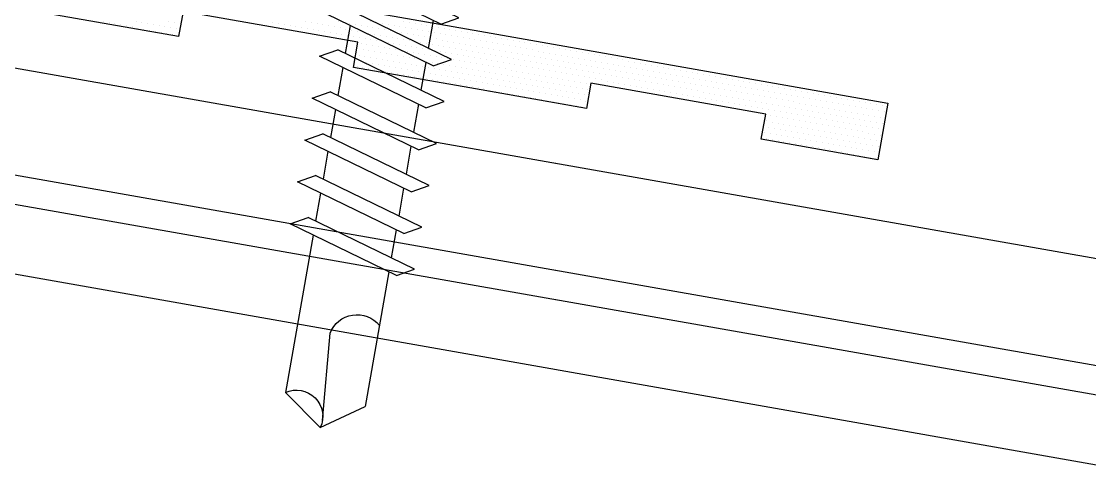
# Model space of a CAD drawing. Header units: inches. Extents: x -33163 to 19162, y -8858 to 30669.
# Drawn here: x -27974.369 to -27972.088, y -484.314 to -483.345 of the extents above; entities that cross this region are included whole.
import ezdxf

# ---------------------------------------------------------------- set-up
doc = ezdxf.new("R2010")
doc.units = ezdxf.units.IN
doc.layers.get('0').update_dxf_attribs({"color": 9, "lineweight": 0})
for name, color, linetype in [('FASTENER', 9, 'Continuous'), ('PURLIN', 1, 'Continuous'), ('SEALANT', 11, 'Continuous'), ('STLA', 12, 'Continuous'), ('TAPE', 9, 'Continuous'), ('TRIM', 4, 'Continuous')]:
    doc.layers.add(name, color=color, linetype=linetype)

# ---------------------------------------------------------------- blocks, each defined once
blk = doc.blocks.new('*X325')
at = {"color": 0}
for p, q in [((0.26875, 0.1375), (0.26875, 0.1375)), ((0.28125, 0.1375), (0.28125, 0.1375)), ((0.29375, 0.1375), (0.29375, 0.1375)), ((0.30625, 0.1375), (0.30625, 0.1375)), ((0.31875, 0.1375), (0.31875, 0.1375)), ((0.33125, 0.1375), (0.33125, 0.1375)), ((0.34375, 0.1375), (0.34375, 0.1375)), ((0.35625, 0.1375), (0.35625, 0.1375)), ((0.36875, 0.1375), (0.36875, 0.1375)), ((0.38125, 0.1375), (0.38125, 0.1375)), ((0.39375, 0.1375), (0.39375, 0.1375)), ((0.40625, 0.1375), (0.40625, 0.1375)), ((0.41875, 0.1375), (0.41875, 0.1375)), ((0.43125, 0.1375), (0.43125, 0.1375)), ((0.44375, 0.1375), (0.44375, 0.1375)), ((0.45625, 0.1375), (0.45625, 0.1375)), ((0.46875, 0.1375), (0.46875, 0.1375)), ((0.48125, 0.1375), (0.48125, 0.1375)), ((0.49375, 0.1375), (0.49375, 0.1375)), ((0.50625, 0.1375), (0.50625, 0.1375)), ((0.51875, 0.1375), (0.51875, 0.1375)), ((0.53125, 0.1375), (0.53125, 0.1375)), ((0.54375, 0.1375), (0.54375, 0.1375)), ((0.55625, 0.1375), (0.55625, 0.1375)), ((0.56875, 0.1375), (0.56875, 0.1375)), ((0.58125, 0.1375), (0.58125, 0.1375)), ((0.59375, 0.1375), (0.59375, 0.1375)), ((0.60625, 0.1375), (0.60625, 0.1375)), ((0.61875, 0.1375), (0.61875, 0.1375)), ((0.63125, 0.1375), (0.63125, 0.1375)), ((0.64375, 0.1375), (0.64375, 0.1375)), ((0.65625, 0.1375), (0.65625, 0.1375)), ((0.66875, 0.1375), (0.66875, 0.1375)), ((0.68125, 0.1375), (0.68125, 0.1375)), ((0.69375, 0.1375), (0.69375, 0.1375)), ((0.70625, 0.1375), (0.70625, 0.1375)), ((0.71875, 0.1375), (0.71875, 0.1375)), ((0.73125, 0.1375), (0.73125, 0.1375)), ((0.74375, 0.1375), (0.74375, 0.1375)), ((0.75625, 0.1375), (0.75625, 0.1375)), ((0.76875, 0.1375), (0.76875, 0.1375)), ((0.78125, 0.1375), (0.78125, 0.1375)), ((0.79375, 0.1375), (0.79375, 0.1375)), ((0.80625, 0.1375), (0.80625, 0.1375)), ((0.81875, 0.1375), (0.81875, 0.1375)), ((0.83125, 0.1375), (0.83125, 0.1375)), ((0.84375, 0.1375), (0.84375, 0.1375)), ((0.85625, 0.1375), (0.85625, 0.1375)), ((0.86875, 0.1375), (0.86875, 0.1375)), ((0.88125, 0.1375), (0.88125, 0.1375)), ((0.89375, 0.1375), (0.89375, 0.1375)), ((0.90625, 0.1375), (0.90625, 0.1375)), ((0.91875, 0.1375), (0.91875, 0.1375)), ((0.93125, 0.1375), (0.93125, 0.1375)), ((0.94375, 0.1375), (0.94375, 0.1375)), ((0.95625, 0.1375), (0.95625, 0.1375)), ((0.96875, 0.1375), (0.96875, 0.1375)), ((0.98125, 0.1375), (0.98125, 0.1375)), ((0.99375, 0.1375), (0.99375, 0.1375)), ((1.00625, 0.1375), (1.00625, 0.1375)), ((1.01875, 0.1375), (1.01875, 0.1375)), ((1.03125, 0.1375), (1.03125, 0.1375)), ((1.04375, 0.1375), (1.04375, 0.1375)), ((1.05625, 0.1375), (1.05625, 0.1375)), ((1.06875, 0.1375), (1.06875, 0.1375)), ((1.08125, 0.1375), (1.08125, 0.1375)), ((1.09375, 0.1375), (1.09375, 0.1375)), ((1.10625, 0.1375), (1.10625, 0.1375)), ((1.11875, 0.1375), (1.11875, 0.1375)), ((1.13125, 0.1375), (1.13125, 0.1375)), ((1.14375, 0.1375), (1.14375, 0.1375)), ((1.15625, 0.1375), (1.15625, 0.1375)), ((1.16875, 0.1375), (1.16875, 0.1375)), ((1.18125, 0.1375), (1.18125, 0.1375)), ((1.19375, 0.1375), (1.19375, 0.1375)), ((1.20625, 0.1375), (1.20625, 0.1375)), ((1.21875, 0.1375), (1.21875, 0.1375)), ((1.23125, 0.1375), (1.23125, 0.1375)), ((1.24375, 0.1375), (1.24375, 0.1375)), ((1.25625, 0.1375), (1.25625, 0.1375)), ((1.26875, 0.1375), (1.26875, 0.1375)), ((1.28125, 0.1375), (1.28125, 0.1375)), ((1.29375, 0.1375), (1.29375, 0.1375)), ((1.30625, 0.1375), (1.30625, 0.1375)), ((0.2, 0.125), (0.2, 0.125)), ((0.2125, 0.125), (0.2125, 0.125)), ((0.225, 0.125), (0.225, 0.125)), ((0.2375, 0.125), (0.2375, 0.125)), ((0.25, 0.125), (0.25, 0.125)), ((0.2625, 0.125), (0.2625, 0.125)), ((0.275, 0.125), (0.275, 0.125)), ((0.2875, 0.125), (0.2875, 0.125)), ((0.3, 0.125), (0.3, 0.125)), ((0.3125, 0.125), (0.3125, 0.125)), ((0.325, 0.125), (0.325, 0.125)), ((0.3375, 0.125), (0.3375, 0.125)), ((0.35, 0.125), (0.35, 0.125)), ((0.3625, 0.125), (0.3625, 0.125)), ((0.375, 0.125), (0.375, 0.125)), ((0.3875, 0.125), (0.3875, 0.125)), ((0.4, 0.125), (0.4, 0.125)), ((0.4125, 0.125), (0.4125, 0.125)), ((0.425, 0.125), (0.425, 0.125)), ((0.4375, 0.125), (0.4375, 0.125)), ((0.45, 0.125), (0.45, 0.125)), ((0.4625, 0.125), (0.4625, 0.125)), ((0.475, 0.125), (0.475, 0.125)), ((0.4875, 0.125), (0.4875, 0.125)), ((0.5, 0.125), (0.5, 0.125)), ((0.5125, 0.125), (0.5125, 0.125)), ((0.525, 0.125), (0.525, 0.125)), ((0.5375, 0.125), (0.5375, 0.125)), ((0.55, 0.125), (0.55, 0.125)), ((0.5625, 0.125), (0.5625, 0.125)), ((0.575, 0.125), (0.575, 0.125)), ((0.5875, 0.125), (0.5875, 0.125)), ((0.6, 0.125), (0.6, 0.125)), ((0.6125, 0.125), (0.6125, 0.125)), ((0.625, 0.125), (0.625, 0.125)), ((0.6375, 0.125), (0.6375, 0.125)), ((0.65, 0.125), (0.65, 0.125)), ((0.6625, 0.125), (0.6625, 0.125)), ((0.675, 0.125), (0.675, 0.125)), ((0.6875, 0.125), (0.6875, 0.125)), ((0.7, 0.125), (0.7, 0.125)), ((0.7125, 0.125), (0.7125, 0.125)), ((0.725, 0.125), (0.725, 0.125)), ((0.7375, 0.125), (0.7375, 0.125)), ((0.75, 0.125), (0.75, 0.125)), ((0.7625, 0.125), (0.7625, 0.125)), ((0.775, 0.125), (0.775, 0.125)), ((0.7875, 0.125), (0.7875, 0.125)), ((0.8, 0.125), (0.8, 0.125)), ((0.8125, 0.125), (0.8125, 0.125)), ((0.825, 0.125), (0.825, 0.125)), ((0.8375, 0.125), (0.8375, 0.125)), ((0.85, 0.125), (0.85, 0.125)), ((0.8625, 0.125), (0.8625, 0.125)), ((0.875, 0.125), (0.875, 0.125)), ((0.8875, 0.125), (0.8875, 0.125)), ((0.9, 0.125), (0.9, 0.125)), ((0.9125, 0.125), (0.9125, 0.125)), ((0.925, 0.125), (0.925, 0.125)), ((0.9375, 0.125), (0.9375, 0.125)), ((0.95, 0.125), (0.95, 0.125)), ((0.9625, 0.125), (0.9625, 0.125)), ((0.975, 0.125), (0.975, 0.125)), ((0.9875, 0.125), (0.9875, 0.125)), ((1, 0.125), (1, 0.125)), ((1.0125, 0.125), (1.0125, 0.125)), ((1.025, 0.125), (1.025, 0.125)), ((1.0375, 0.125), (1.0375, 0.125)), ((1.05, 0.125), (1.05, 0.125)), ((1.0625, 0.125), (1.0625, 0.125)), ((1.075, 0.125), (1.075, 0.125)), ((1.0875, 0.125), (1.0875, 0.125)), ((1.1, 0.125), (1.1, 0.125)), ((1.1125, 0.125), (1.1125, 0.125)), ((1.125, 0.125), (1.125, 0.125)), ((1.1375, 0.125), (1.1375, 0.125)), ((1.15, 0.125), (1.15, 0.125)), ((1.1625, 0.125), (1.1625, 0.125)), ((1.175, 0.125), (1.175, 0.125)), ((1.1875, 0.125), (1.1875, 0.125)), ((1.2, 0.125), (1.2, 0.125)), ((1.2125, 0.125), (1.2125, 0.125)), ((1.225, 0.125), (1.225, 0.125)), ((1.2375, 0.125), (1.2375, 0.125)), ((1.25, 0.125), (1.25, 0.125)), ((1.2625, 0.125), (1.2625, 0.125)), ((1.275, 0.125), (1.275, 0.125)), ((1.2875, 0.125), (1.2875, 0.125)), ((1.3, 0.125), (1.3, 0.125)), ((1.3125, 0.125), (1.3125, 0.125)), ((0.0625, 0.1), (0.0625, 0.1)), ((0.075, 0.1), (0.075, 0.1)), ((0.0875, 0.1), (0.0875, 0.1)), ((0.1, 0.1), (0.1, 0.1)), ((0.1125, 0.1), (0.1125, 0.1)), ((0.125, 0.1), (0.125, 0.1)), ((0.13125, 0.1125), (0.13125, 0.1125)), ((0.1375, 0.1), (0.1375, 0.1)), ((0.14375, 0.1125), (0.14375, 0.1125)), ((0.15, 0.1), (0.15, 0.1)), ((0.15625, 0.1125), (0.15625, 0.1125)), ((0.1625, 0.1), (0.1625, 0.1)), ((0.16875, 0.1125), (0.16875, 0.1125)), ((0.175, 0.1), (0.175, 0.1)), ((0.18125, 0.1125), (0.18125, 0.1125)), ((0.1875, 0.1), (0.1875, 0.1)), ((0.19375, 0.1125), (0.19375, 0.1125)), ((0.2, 0.1), (0.2, 0.1)), ((0.20625, 0.1125), (0.20625, 0.1125)), ((0.2125, 0.1), (0.2125, 0.1)), ((0.21875, 0.1125), (0.21875, 0.1125)), ((0.225, 0.1), (0.225, 0.1)), ((0.23125, 0.1125), (0.23125, 0.1125)), ((0.2375, 0.1), (0.2375, 0.1)), ((0.24375, 0.1125), (0.24375, 0.1125)), ((0.25, 0.1), (0.25, 0.1)), ((0.25625, 0.1125), (0.25625, 0.1125)), ((0.2625, 0.1), (0.2625, 0.1)), ((0.26875, 0.1125), (0.26875, 0.1125)), ((0.275, 0.1), (0.275, 0.1)), ((0.28125, 0.1125), (0.28125, 0.1125)), ((0.2875, 0.1), (0.2875, 0.1)), ((0.29375, 0.1125), (0.29375, 0.1125)), ((0.3, 0.1), (0.3, 0.1)), ((0.30625, 0.1125), (0.30625, 0.1125)), ((0.3125, 0.1), (0.3125, 0.1)), ((0.31875, 0.1125), (0.31875, 0.1125)), ((0.325, 0.1), (0.325, 0.1)), ((0.33125, 0.1125), (0.33125, 0.1125)), ((0.3375, 0.1), (0.3375, 0.1)), ((0.34375, 0.1125), (0.34375, 0.1125)), ((0.35, 0.1), (0.35, 0.1)), ((0.35625, 0.1125), (0.35625, 0.1125)), ((0.3625, 0.1), (0.3625, 0.1)), ((0.36875, 0.1125), (0.36875, 0.1125)), ((0.375, 0.1), (0.375, 0.1)), ((0.38125, 0.1125), (0.38125, 0.1125)), ((0.3875, 0.1), (0.3875, 0.1)), ((0.39375, 0.1125), (0.39375, 0.1125)), ((0.4, 0.1), (0.4, 0.1)), ((0.40625, 0.1125), (0.40625, 0.1125)), ((0.4125, 0.1), (0.4125, 0.1)), ((0.41875, 0.1125), (0.41875, 0.1125)), ((0.425, 0.1), (0.425, 0.1)), ((0.43125, 0.1125), (0.43125, 0.1125)), ((0.4375, 0.1), (0.4375, 0.1)), ((0.44375, 0.1125), (0.44375, 0.1125)), ((0.45, 0.1), (0.45, 0.1)), ((0.45625, 0.1125), (0.45625, 0.1125)), ((0.4625, 0.1), (0.4625, 0.1)), ((0.46875, 0.1125), (0.46875, 0.1125)), ((0.475, 0.1), (0.475, 0.1)), ((0.48125, 0.1125), (0.48125, 0.1125)), ((0.4875, 0.1), (0.4875, 0.1)), ((0.49375, 0.1125), (0.49375, 0.1125)), ((0.5, 0.1), (0.5, 0.1)), ((0.50625, 0.1125), (0.50625, 0.1125)), ((0.5125, 0.1), (0.5125, 0.1)), ((0.51875, 0.1125), (0.51875, 0.1125)), ((0.525, 0.1), (0.525, 0.1)), ((0.53125, 0.1125), (0.53125, 0.1125)), ((0.5375, 0.1), (0.5375, 0.1)), ((0.54375, 0.1125), (0.54375, 0.1125)), ((0.55, 0.1), (0.55, 0.1)), ((0.55625, 0.1125), (0.55625, 0.1125)), ((0.5625, 0.1), (0.5625, 0.1)), ((0.56875, 0.1125), (0.56875, 0.1125)), ((0.575, 0.1), (0.575, 0.1)), ((0.58125, 0.1125), (0.58125, 0.1125)), ((0.5875, 0.1), (0.5875, 0.1)), ((0.59375, 0.1125), (0.59375, 0.1125)), ((0.6, 0.1), (0.6, 0.1)), ((0.60625, 0.1125), (0.60625, 0.1125)), ((0.6125, 0.1), (0.6125, 0.1)), ((0.61875, 0.1125), (0.61875, 0.1125)), ((0.625, 0.1), (0.625, 0.1)), ((0.63125, 0.1125), (0.63125, 0.1125)), ((0.6375, 0.1), (0.6375, 0.1)), ((0.64375, 0.1125), (0.64375, 0.1125)), ((0.65, 0.1), (0.65, 0.1)), ((0.65625, 0.1125), (0.65625, 0.1125)), ((0.6625, 0.1), (0.6625, 0.1)), ((0.66875, 0.1125), (0.66875, 0.1125)), ((0.675, 0.1), (0.675, 0.1)), ((0.68125, 0.1125), (0.68125, 0.1125)), ((0.6875, 0.1), (0.6875, 0.1)), ((0.69375, 0.1125), (0.69375, 0.1125)), ((0.7, 0.1), (0.7, 0.1)), ((0.70625, 0.1125), (0.70625, 0.1125)), ((0.7125, 0.1), (0.7125, 0.1)), ((0.71875, 0.1125), (0.71875, 0.1125)), ((0.725, 0.1), (0.725, 0.1)), ((0.73125, 0.1125), (0.73125, 0.1125)), ((0.7375, 0.1), (0.7375, 0.1)), ((0.74375, 0.1125), (0.74375, 0.1125)), ((0.75, 0.1), (0.75, 0.1)), ((0.75625, 0.1125), (0.75625, 0.1125)), ((0.7625, 0.1), (0.7625, 0.1)), ((0.76875, 0.1125), (0.76875, 0.1125)), ((0.775, 0.1), (0.775, 0.1)), ((0.78125, 0.1125), (0.78125, 0.1125)), ((0.7875, 0.1), (0.7875, 0.1)), ((0.79375, 0.1125), (0.79375, 0.1125)), ((0.8, 0.1), (0.8, 0.1)), ((0.80625, 0.1125), (0.80625, 0.1125)), ((0.8125, 0.1), (0.8125, 0.1)), ((0.81875, 0.1125), (0.81875, 0.1125)), ((0.825, 0.1), (0.825, 0.1)), ((0.83125, 0.1125), (0.83125, 0.1125)), ((0.8375, 0.1), (0.8375, 0.1)), ((0.84375, 0.1125), (0.84375, 0.1125)), ((0.85, 0.1), (0.85, 0.1)), ((0.85625, 0.1125), (0.85625, 0.1125)), ((0.8625, 0.1), (0.8625, 0.1)), ((0.86875, 0.1125), (0.86875, 0.1125)), ((0.875, 0.1), (0.875, 0.1)), ((0.88125, 0.1125), (0.88125, 0.1125)), ((0.8875, 0.1), (0.8875, 0.1)), ((0.89375, 0.1125), (0.89375, 0.1125)), ((0.9, 0.1), (0.9, 0.1)), ((0.90625, 0.1125), (0.90625, 0.1125)), ((0.9125, 0.1), (0.9125, 0.1)), ((0.91875, 0.1125), (0.91875, 0.1125)), ((0.925, 0.1), (0.925, 0.1)), ((0.93125, 0.1125), (0.93125, 0.1125)), ((0.9375, 0.1), (0.9375, 0.1)), ((0.94375, 0.1125), (0.94375, 0.1125)), ((0.95, 0.1), (0.95, 0.1)), ((0.95625, 0.1125), (0.95625, 0.1125)), ((0.9625, 0.1), (0.9625, 0.1)), ((0.96875, 0.1125), (0.96875, 0.1125)), ((0.975, 0.1), (0.975, 0.1)), ((0.98125, 0.1125), (0.98125, 0.1125)), ((0.9875, 0.1), (0.9875, 0.1)), ((0.99375, 0.1125), (0.99375, 0.1125)), ((1, 0.1), (1, 0.1)), ((1.00625, 0.1125), (1.00625, 0.1125)), ((1.0125, 0.1), (1.0125, 0.1)), ((1.01875, 0.1125), (1.01875, 0.1125)), ((1.025, 0.1), (1.025, 0.1)), ((1.03125, 0.1125), (1.03125, 0.1125)), ((1.0375, 0.1), (1.0375, 0.1)), ((1.04375, 0.1125), (1.04375, 0.1125)), ((1.05, 0.1), (1.05, 0.1)), ((1.05625, 0.1125), (1.05625, 0.1125)), ((1.0625, 0.1), (1.0625, 0.1)), ((1.06875, 0.1125), (1.06875, 0.1125)), ((1.075, 0.1), (1.075, 0.1)), ((1.08125, 0.1125), (1.08125, 0.1125)), ((1.0875, 0.1), (1.0875, 0.1)), ((1.09375, 0.1125), (1.09375, 0.1125)), ((1.1, 0.1), (1.1, 0.1)), ((1.10625, 0.1125), (1.10625, 0.1125)), ((1.1125, 0.1), (1.1125, 0.1)), ((1.11875, 0.1125), (1.11875, 0.1125)), ((1.125, 0.1), (1.125, 0.1)), ((1.13125, 0.1125), (1.13125, 0.1125)), ((1.1375, 0.1), (1.1375, 0.1)), ((1.14375, 0.1125), (1.14375, 0.1125)), ((1.15, 0.1), (1.15, 0.1)), ((1.15625, 0.1125), (1.15625, 0.1125)), ((1.1625, 0.1), (1.1625, 0.1)), ((1.16875, 0.1125), (1.16875, 0.1125)), ((1.175, 0.1), (1.175, 0.1)), ((1.18125, 0.1125), (1.18125, 0.1125)), ((1.1875, 0.1), (1.1875, 0.1)), ((1.19375, 0.1125), (1.19375, 0.1125)), ((1.2, 0.1), (1.2, 0.1)), ((1.20625, 0.1125), (1.20625, 0.1125)), ((1.2125, 0.1), (1.2125, 0.1)), ((1.21875, 0.1125), (1.21875, 0.1125)), ((1.225, 0.1), (1.225, 0.1)), ((1.23125, 0.1125), (1.23125, 0.1125)), ((1.2375, 0.1), (1.2375, 0.1)), ((1.24375, 0.1125), (1.24375, 0.1125)), ((1.25, 0.1), (1.25, 0.1)), ((1.25625, 0.1125), (1.25625, 0.1125)), ((1.2625, 0.1), (1.2625, 0.1)), ((1.26875, 0.1125), (1.26875, 0.1125)), ((1.275, 0.1), (1.275, 0.1)), ((1.28125, 0.1125), (1.28125, 0.1125)), ((1.2875, 0.1), (1.2875, 0.1)), ((1.29375, 0.1125), (1.29375, 0.1125)), ((1.3, 0.1), (1.3, 0.1)), ((1.30625, 0.1125), (1.30625, 0.1125)), ((1.3125, 0.1), (1.3125, 0.1)), ((-0.00625, 0.0875), (-0.00625, 0.0875)), ((0.00625, 0.0875), (0.00625, 0.0875)), ((0.01875, 0.0875), (0.01875, 0.0875)), ((0.03125, 0.0875), (0.03125, 0.0875)), ((0.04375, 0.0875), (0.04375, 0.0875)), ((0.05625, 0.0875), (0.05625, 0.0875)), ((0.06875, 0.0875), (0.06875, 0.0875)), ((0.08125, 0.0875), (0.08125, 0.0875)), ((0.09375, 0.0875), (0.09375, 0.0875)), ((0.10625, 0.0875), (0.10625, 0.0875)), ((0.11875, 0.0875), (0.11875, 0.0875)), ((0.13125, 0.0875), (0.13125, 0.0875)), ((0.14375, 0.0875), (0.14375, 0.0875)), ((0.15625, 0.0875), (0.15625, 0.0875)), ((0.16875, 0.0875), (0.16875, 0.0875)), ((0.18125, 0.0875), (0.18125, 0.0875)), ((0.1875, 0.075), (0.1875, 0.075)), ((0.19375, 0.0875), (0.19375, 0.0875)), ((0.2, 0.075), (0.2, 0.075)), ((0.20625, 0.0875), (0.20625, 0.0875)), ((0.2125, 0.075), (0.2125, 0.075)), ((0.21875, 0.0875), (0.21875, 0.0875)), ((0.225, 0.075), (0.225, 0.075)), ((0.23125, 0.0875), (0.23125, 0.0875)), ((0.2375, 0.075), (0.2375, 0.075)), ((0.24375, 0.0875), (0.24375, 0.0875)), ((0.25, 0.075), (0.25, 0.075)), ((0.25625, 0.0875), (0.25625, 0.0875)), ((0.2625, 0.075), (0.2625, 0.075)), ((0.26875, 0.0875), (0.26875, 0.0875)), ((0.275, 0.075), (0.275, 0.075)), ((0.28125, 0.0875), (0.28125, 0.0875)), ((0.2875, 0.075), (0.2875, 0.075)), ((0.29375, 0.0875), (0.29375, 0.0875)), ((0.3, 0.075), (0.3, 0.075)), ((0.30625, 0.0875), (0.30625, 0.0875)), ((0.3125, 0.075), (0.3125, 0.075)), ((0.31875, 0.0875), (0.31875, 0.0875)), ((0.325, 0.075), (0.325, 0.075)), ((0.33125, 0.0875), (0.33125, 0.0875)), ((0.3375, 0.075), (0.3375, 0.075)), ((0.34375, 0.0875), (0.34375, 0.0875)), ((0.35, 0.075), (0.35, 0.075)), ((0.35625, 0.0875), (0.35625, 0.0875)), ((0.3625, 0.075), (0.3625, 0.075)), ((0.36875, 0.0875), (0.36875, 0.0875)), ((0.375, 0.075), (0.375, 0.075)), ((0.38125, 0.0875), (0.38125, 0.0875)), ((0.3875, 0.075), (0.3875, 0.075)), ((0.39375, 0.0875), (0.39375, 0.0875)), ((0.4, 0.075), (0.4, 0.075)), ((0.40625, 0.0875), (0.40625, 0.0875)), ((0.4125, 0.075), (0.4125, 0.075)), ((0.41875, 0.0875), (0.41875, 0.0875)), ((0.425, 0.075), (0.425, 0.075)), ((0.43125, 0.0875), (0.43125, 0.0875)), ((0.4375, 0.075), (0.4375, 0.075)), ((0.44375, 0.0875), (0.44375, 0.0875)), ((0.45, 0.075), (0.45, 0.075)), ((0.45625, 0.0875), (0.45625, 0.0875)), ((0.4625, 0.075), (0.4625, 0.075)), ((0.46875, 0.0875), (0.46875, 0.0875)), ((0.475, 0.075), (0.475, 0.075)), ((0.48125, 0.0875), (0.48125, 0.0875)), ((0.4875, 0.075), (0.4875, 0.075)), ((0.49375, 0.0875), (0.49375, 0.0875)), ((0.5, 0.075), (0.5, 0.075)), ((0.50625, 0.0875), (0.50625, 0.0875)), ((0.5125, 0.075), (0.5125, 0.075)), ((0.51875, 0.0875), (0.51875, 0.0875)), ((0.525, 0.075), (0.525, 0.075)), ((0.53125, 0.0875), (0.53125, 0.0875)), ((0.5375, 0.075), (0.5375, 0.075)), ((0.54375, 0.0875), (0.54375, 0.0875)), ((0.55, 0.075), (0.55, 0.075)), ((0.55625, 0.0875), (0.55625, 0.0875)), ((0.5625, 0.075), (0.5625, 0.075)), ((0.56875, 0.0875), (0.56875, 0.0875)), ((0.575, 0.075), (0.575, 0.075)), ((0.58125, 0.0875), (0.58125, 0.0875)), ((0.5875, 0.075), (0.5875, 0.075)), ((0.59375, 0.0875), (0.59375, 0.0875)), ((0.6, 0.075), (0.6, 0.075)), ((0.60625, 0.0875), (0.60625, 0.0875)), ((0.6125, 0.075), (0.6125, 0.075)), ((0.61875, 0.0875), (0.61875, 0.0875)), ((0.625, 0.075), (0.625, 0.075)), ((0.63125, 0.0875), (0.63125, 0.0875)), ((0.6375, 0.075), (0.6375, 0.075)), ((0.64375, 0.0875), (0.64375, 0.0875)), ((0.65, 0.075), (0.65, 0.075)), ((0.65625, 0.0875), (0.65625, 0.0875)), ((0.6625, 0.075), (0.6625, 0.075)), ((0.66875, 0.0875), (0.66875, 0.0875)), ((0.675, 0.075), (0.675, 0.075)), ((0.68125, 0.0875), (0.68125, 0.0875)), ((0.69375, 0.0875), (0.69375, 0.0875)), ((0.70625, 0.0875), (0.70625, 0.0875)), ((0.71875, 0.0875), (0.71875, 0.0875)), ((0.73125, 0.0875), (0.73125, 0.0875)), ((0.74375, 0.0875), (0.74375, 0.0875)), ((0.75625, 0.0875), (0.75625, 0.0875)), ((0.76875, 0.0875), (0.76875, 0.0875)), ((0.78125, 0.0875), (0.78125, 0.0875)), ((0.79375, 0.0875), (0.79375, 0.0875)), ((0.80625, 0.0875), (0.80625, 0.0875)), ((0.81875, 0.0875), (0.81875, 0.0875)), ((0.83125, 0.0875), (0.83125, 0.0875)), ((0.84375, 0.0875), (0.84375, 0.0875)), ((0.85625, 0.0875), (0.85625, 0.0875)), ((0.86875, 0.0875), (0.86875, 0.0875)), ((0.88125, 0.0875), (0.88125, 0.0875)), ((0.89375, 0.0875), (0.89375, 0.0875)), ((0.90625, 0.0875), (0.90625, 0.0875)), ((0.91875, 0.0875), (0.91875, 0.0875)), ((0.93125, 0.0875), (0.93125, 0.0875)), ((0.94375, 0.0875), (0.94375, 0.0875)), ((0.95625, 0.0875), (0.95625, 0.0875)), ((0.96875, 0.0875), (0.96875, 0.0875)), ((0.98125, 0.0875), (0.98125, 0.0875)), ((0.99375, 0.0875), (0.99375, 0.0875)), ((1.00625, 0.0875), (1.00625, 0.0875)), ((1.01875, 0.0875), (1.01875, 0.0875)), ((1.03125, 0.0875), (1.03125, 0.0875)), ((1.04375, 0.0875), (1.04375, 0.0875)), ((1.05625, 0.0875), (1.05625, 0.0875)), ((1.06875, 0.0875), (1.06875, 0.0875)), ((1.075, 0.075), (1.075, 0.075)), ((1.08125, 0.0875), (1.08125, 0.0875)), ((1.0875, 0.075), (1.0875, 0.075)), ((1.09375, 0.0875), (1.09375, 0.0875)), ((1.1, 0.075), (1.1, 0.075)), ((1.10625, 0.0875), (1.10625, 0.0875)), ((1.1125, 0.075), (1.1125, 0.075)), ((1.11875, 0.0875), (1.11875, 0.0875)), ((1.125, 0.075), (1.125, 0.075)), ((1.13125, 0.0875), (1.13125, 0.0875)), ((1.1375, 0.075), (1.1375, 0.075)), ((1.14375, 0.0875), (1.14375, 0.0875)), ((1.15, 0.075), (1.15, 0.075)), ((1.15625, 0.0875), (1.15625, 0.0875)), ((1.1625, 0.075), (1.1625, 0.075)), ((1.16875, 0.0875), (1.16875, 0.0875)), ((1.175, 0.075), (1.175, 0.075)), ((1.18125, 0.0875), (1.18125, 0.0875)), ((1.1875, 0.075), (1.1875, 0.075)), ((1.19375, 0.0875), (1.19375, 0.0875)), ((1.2, 0.075), (1.2, 0.075)), ((1.20625, 0.0875), (1.20625, 0.0875)), ((1.2125, 0.075), (1.2125, 0.075)), ((1.21875, 0.0875), (1.21875, 0.0875)), ((1.225, 0.075), (1.225, 0.075)), ((1.23125, 0.0875), (1.23125, 0.0875)), ((1.2375, 0.075), (1.2375, 0.075)), ((1.24375, 0.0875), (1.24375, 0.0875)), ((1.25, 0.075), (1.25, 0.075)), ((1.25625, 0.0875), (1.25625, 0.0875)), ((1.2625, 0.075), (1.2625, 0.075)), ((1.26875, 0.0875), (1.26875, 0.0875)), ((1.275, 0.075), (1.275, 0.075)), ((1.28125, 0.0875), (1.28125, 0.0875)), ((1.2875, 0.075), (1.2875, 0.075)), ((1.29375, 0.0875), (1.29375, 0.0875)), ((1.3, 0.075), (1.3, 0.075)), ((1.30625, 0.0875), (1.30625, 0.0875)), ((1.3125, 0.075), (1.3125, 0.075)), ((-0.225, 0.05), (-0.225, 0.05)), ((-0.2125, 0.05), (-0.2125, 0.05)), ((-0.2, 0.05), (-0.2, 0.05)), ((0.18125, 0.0625), (0.18125, 0.0625)), ((0.1875, 0.05), (0.1875, 0.05)), ((0.19375, 0.0625), (0.19375, 0.0625)), ((0.2, 0.05), (0.2, 0.05)), ((0.20625, 0.0625), (0.20625, 0.0625)), ((0.2125, 0.05), (0.2125, 0.05)), ((0.21875, 0.0625), (0.21875, 0.0625)), ((0.225, 0.05), (0.225, 0.05)), ((0.23125, 0.0625), (0.23125, 0.0625)), ((0.2375, 0.05), (0.2375, 0.05)), ((0.24375, 0.0625), (0.24375, 0.0625)), ((0.25, 0.05), (0.25, 0.05)), ((0.25625, 0.0625), (0.25625, 0.0625)), ((0.2625, 0.05), (0.2625, 0.05)), ((0.26875, 0.0625), (0.26875, 0.0625)), ((0.275, 0.05), (0.275, 0.05)), ((0.28125, 0.0625), (0.28125, 0.0625)), ((0.2875, 0.05), (0.2875, 0.05)), ((0.29375, 0.0625), (0.29375, 0.0625)), ((0.3, 0.05), (0.3, 0.05)), ((0.30625, 0.0625), (0.30625, 0.0625)), ((0.3125, 0.05), (0.3125, 0.05)), ((0.31875, 0.0625), (0.31875, 0.0625)), ((0.325, 0.05), (0.325, 0.05)), ((0.33125, 0.0625), (0.33125, 0.0625)), ((0.3375, 0.05), (0.3375, 0.05)), ((0.34375, 0.0625), (0.34375, 0.0625)), ((0.35, 0.05), (0.35, 0.05)), ((0.35625, 0.0625), (0.35625, 0.0625)), ((0.3625, 0.05), (0.3625, 0.05)), ((0.36875, 0.0625), (0.36875, 0.0625)), ((0.375, 0.05), (0.375, 0.05)), ((0.38125, 0.0625), (0.38125, 0.0625)), ((0.3875, 0.05), (0.3875, 0.05)), ((0.39375, 0.0625), (0.39375, 0.0625)), ((0.4, 0.05), (0.4, 0.05)), ((0.40625, 0.0625), (0.40625, 0.0625)), ((0.4125, 0.05), (0.4125, 0.05)), ((0.41875, 0.0625), (0.41875, 0.0625)), ((0.425, 0.05), (0.425, 0.05)), ((0.43125, 0.0625), (0.43125, 0.0625)), ((0.4375, 0.05), (0.4375, 0.05)), ((0.44375, 0.0625), (0.44375, 0.0625)), ((0.45, 0.05), (0.45, 0.05)), ((0.45625, 0.0625), (0.45625, 0.0625)), ((0.4625, 0.05), (0.4625, 0.05)), ((0.46875, 0.0625), (0.46875, 0.0625)), ((0.475, 0.05), (0.475, 0.05)), ((0.48125, 0.0625), (0.48125, 0.0625)), ((0.4875, 0.05), (0.4875, 0.05)), ((0.49375, 0.0625), (0.49375, 0.0625)), ((0.5, 0.05), (0.5, 0.05)), ((0.50625, 0.0625), (0.50625, 0.0625)), ((0.5125, 0.05), (0.5125, 0.05)), ((0.51875, 0.0625), (0.51875, 0.0625)), ((0.525, 0.05), (0.525, 0.05)), ((0.53125, 0.0625), (0.53125, 0.0625)), ((0.5375, 0.05), (0.5375, 0.05)), ((0.54375, 0.0625), (0.54375, 0.0625)), ((0.55, 0.05), (0.55, 0.05)), ((0.55625, 0.0625), (0.55625, 0.0625)), ((0.5625, 0.05), (0.5625, 0.05)), ((0.56875, 0.0625), (0.56875, 0.0625)), ((0.575, 0.05), (0.575, 0.05)), ((0.58125, 0.0625), (0.58125, 0.0625)), ((0.5875, 0.05), (0.5875, 0.05)), ((0.59375, 0.0625), (0.59375, 0.0625)), ((0.6, 0.05), (0.6, 0.05)), ((0.60625, 0.0625), (0.60625, 0.0625)), ((0.6125, 0.05), (0.6125, 0.05)), ((0.61875, 0.0625), (0.61875, 0.0625)), ((0.625, 0.05), (0.625, 0.05)), ((0.63125, 0.0625), (0.63125, 0.0625)), ((0.6375, 0.05), (0.6375, 0.05)), ((0.64375, 0.0625), (0.64375, 0.0625)), ((0.65, 0.05), (0.65, 0.05)), ((0.65625, 0.0625), (0.65625, 0.0625)), ((0.6625, 0.05), (0.6625, 0.05)), ((0.66875, 0.0625), (0.66875, 0.0625)), ((0.675, 0.05), (0.675, 0.05)), ((0.68125, 0.0625), (0.68125, 0.0625)), ((1.06875, 0.0625), (1.06875, 0.0625)), ((1.075, 0.05), (1.075, 0.05)), ((1.08125, 0.0625), (1.08125, 0.0625)), ((1.0875, 0.05), (1.0875, 0.05)), ((1.09375, 0.0625), (1.09375, 0.0625)), ((1.1, 0.05), (1.1, 0.05)), ((1.10625, 0.0625), (1.10625, 0.0625)), ((1.1125, 0.05), (1.1125, 0.05)), ((1.11875, 0.0625), (1.11875, 0.0625)), ((1.125, 0.05), (1.125, 0.05)), ((1.13125, 0.0625), (1.13125, 0.0625)), ((1.1375, 0.05), (1.1375, 0.05)), ((1.14375, 0.0625), (1.14375, 0.0625)), ((1.15, 0.05), (1.15, 0.05)), ((1.15625, 0.0625), (1.15625, 0.0625)), ((1.1625, 0.05), (1.1625, 0.05)), ((1.16875, 0.0625), (1.16875, 0.0625)), ((1.175, 0.05), (1.175, 0.05)), ((1.18125, 0.0625), (1.18125, 0.0625)), ((1.1875, 0.05), (1.1875, 0.05)), ((1.19375, 0.0625), (1.19375, 0.0625)), ((1.2, 0.05), (1.2, 0.05)), ((1.20625, 0.0625), (1.20625, 0.0625)), ((1.2125, 0.05), (1.2125, 0.05)), ((1.21875, 0.0625), (1.21875, 0.0625)), ((1.225, 0.05), (1.225, 0.05)), ((1.23125, 0.0625), (1.23125, 0.0625)), ((1.2375, 0.05), (1.2375, 0.05)), ((1.24375, 0.0625), (1.24375, 0.0625)), ((1.25, 0.05), (1.25, 0.05)), ((1.25625, 0.0625), (1.25625, 0.0625)), ((1.2625, 0.05), (1.2625, 0.05)), ((1.26875, 0.0625), (1.26875, 0.0625)), ((1.275, 0.05), (1.275, 0.05)), ((1.28125, 0.0625), (1.28125, 0.0625)), ((1.2875, 0.05), (1.2875, 0.05)), ((1.29375, 0.0625), (1.29375, 0.0625)), ((1.3, 0.05), (1.3, 0.05)), ((1.30625, 0.0625), (1.30625, 0.0625)), ((1.3125, 0.05), (1.3125, 0.05)), ((-0.3625, 0.025), (-0.3625, 0.025)), ((-0.35, 0.025), (-0.35, 0.025)), ((-0.3375, 0.025), (-0.3375, 0.025)), ((-0.325, 0.025), (-0.325, 0.025)), ((-0.3125, 0.025), (-0.3125, 0.025)), ((-0.3, 0.025), (-0.3, 0.025)), ((-0.29375, 0.0375), (-0.29375, 0.0375)), ((-0.2875, 0.025), (-0.2875, 0.025)), ((-0.28125, 0.0375), (-0.28125, 0.0375)), ((-0.275, 0.025), (-0.275, 0.025)), ((-0.26875, 0.0375), (-0.26875, 0.0375)), ((-0.2625, 0.025), (-0.2625, 0.025)), ((-0.25625, 0.0375), (-0.25625, 0.0375)), ((-0.25, 0.025), (-0.25, 0.025)), ((-0.24375, 0.0375), (-0.24375, 0.0375)), ((-0.2375, 0.025), (-0.2375, 0.025)), ((-0.23125, 0.0375), (-0.23125, 0.0375)), ((-0.225, 0.025), (-0.225, 0.025)), ((-0.21875, 0.0375), (-0.21875, 0.0375)), ((-0.2125, 0.025), (-0.2125, 0.025)), ((-0.20625, 0.0375), (-0.20625, 0.0375)), ((-0.2, 0.025), (-0.2, 0.025)), ((0.18125, 0.0375), (0.18125, 0.0375)), ((0.1875, 0.025), (0.1875, 0.025)), ((0.19375, 0.0375), (0.19375, 0.0375)), ((0.2, 0.025), (0.2, 0.025)), ((0.20625, 0.0375), (0.20625, 0.0375)), ((0.2125, 0.025), (0.2125, 0.025)), ((0.21875, 0.0375), (0.21875, 0.0375)), ((0.225, 0.025), (0.225, 0.025)), ((0.23125, 0.0375), (0.23125, 0.0375)), ((0.2375, 0.025), (0.2375, 0.025)), ((0.24375, 0.0375), (0.24375, 0.0375)), ((0.25, 0.025), (0.25, 0.025)), ((0.25625, 0.0375), (0.25625, 0.0375)), ((0.2625, 0.025), (0.2625, 0.025)), ((0.26875, 0.0375), (0.26875, 0.0375)), ((0.275, 0.025), (0.275, 0.025)), ((0.28125, 0.0375), (0.28125, 0.0375)), ((0.2875, 0.025), (0.2875, 0.025)), ((0.29375, 0.0375), (0.29375, 0.0375)), ((0.3, 0.025), (0.3, 0.025)), ((0.30625, 0.0375), (0.30625, 0.0375)), ((0.3125, 0.025), (0.3125, 0.025)), ((0.31875, 0.0375), (0.31875, 0.0375)), ((0.325, 0.025), (0.325, 0.025)), ((0.33125, 0.0375), (0.33125, 0.0375)), ((0.3375, 0.025), (0.3375, 0.025)), ((0.34375, 0.0375), (0.34375, 0.0375)), ((0.35, 0.025), (0.35, 0.025)), ((0.35625, 0.0375), (0.35625, 0.0375)), ((0.3625, 0.025), (0.3625, 0.025)), ((0.36875, 0.0375), (0.36875, 0.0375)), ((0.375, 0.025), (0.375, 0.025)), ((0.38125, 0.0375), (0.38125, 0.0375)), ((0.3875, 0.025), (0.3875, 0.025)), ((0.39375, 0.0375), (0.39375, 0.0375)), ((0.4, 0.025), (0.4, 0.025)), ((0.40625, 0.0375), (0.40625, 0.0375)), ((0.4125, 0.025), (0.4125, 0.025)), ((0.41875, 0.0375), (0.41875, 0.0375)), ((0.425, 0.025), (0.425, 0.025)), ((0.43125, 0.0375), (0.43125, 0.0375)), ((0.4375, 0.025), (0.4375, 0.025)), ((0.44375, 0.0375), (0.44375, 0.0375)), ((0.45, 0.025), (0.45, 0.025)), ((0.45625, 0.0375), (0.45625, 0.0375)), ((0.4625, 0.025), (0.4625, 0.025)), ((0.46875, 0.0375), (0.46875, 0.0375)), ((0.475, 0.025), (0.475, 0.025)), ((0.48125, 0.0375), (0.48125, 0.0375)), ((0.4875, 0.025), (0.4875, 0.025)), ((0.49375, 0.0375), (0.49375, 0.0375)), ((0.5, 0.025), (0.5, 0.025)), ((0.50625, 0.0375), (0.50625, 0.0375)), ((0.5125, 0.025), (0.5125, 0.025)), ((0.51875, 0.0375), (0.51875, 0.0375)), ((0.525, 0.025), (0.525, 0.025)), ((0.53125, 0.0375), (0.53125, 0.0375)), ((0.5375, 0.025), (0.5375, 0.025)), ((0.54375, 0.0375), (0.54375, 0.0375)), ((0.55, 0.025), (0.55, 0.025)), ((0.55625, 0.0375), (0.55625, 0.0375)), ((0.5625, 0.025), (0.5625, 0.025)), ((0.56875, 0.0375), (0.56875, 0.0375)), ((0.575, 0.025), (0.575, 0.025)), ((0.58125, 0.0375), (0.58125, 0.0375)), ((0.5875, 0.025), (0.5875, 0.025)), ((0.59375, 0.0375), (0.59375, 0.0375)), ((0.6, 0.025), (0.6, 0.025)), ((0.60625, 0.0375), (0.60625, 0.0375)), ((0.6125, 0.025), (0.6125, 0.025)), ((0.61875, 0.0375), (0.61875, 0.0375)), ((0.625, 0.025), (0.625, 0.025)), ((0.63125, 0.0375), (0.63125, 0.0375)), ((0.6375, 0.025), (0.6375, 0.025)), ((0.64375, 0.0375), (0.64375, 0.0375)), ((0.65, 0.025), (0.65, 0.025)), ((0.65625, 0.0375), (0.65625, 0.0375)), ((0.6625, 0.025), (0.6625, 0.025)), ((0.66875, 0.0375), (0.66875, 0.0375)), ((0.675, 0.025), (0.675, 0.025)), ((0.68125, 0.0375), (0.68125, 0.0375)), ((1.06875, 0.0375), (1.06875, 0.0375)), ((1.075, 0.025), (1.075, 0.025)), ((1.08125, 0.0375), (1.08125, 0.0375)), ((1.0875, 0.025), (1.0875, 0.025)), ((1.09375, 0.0375), (1.09375, 0.0375)), ((1.1, 0.025), (1.1, 0.025)), ((1.10625, 0.0375), (1.10625, 0.0375)), ((1.1125, 0.025), (1.1125, 0.025)), ((1.11875, 0.0375), (1.11875, 0.0375)), ((1.125, 0.025), (1.125, 0.025)), ((1.13125, 0.0375), (1.13125, 0.0375)), ((1.1375, 0.025), (1.1375, 0.025)), ((1.14375, 0.0375), (1.14375, 0.0375)), ((1.15, 0.025), (1.15, 0.025)), ((1.15625, 0.0375), (1.15625, 0.0375)), ((1.1625, 0.025), (1.1625, 0.025)), ((1.16875, 0.0375), (1.16875, 0.0375)), ((1.175, 0.025), (1.175, 0.025)), ((1.18125, 0.0375), (1.18125, 0.0375)), ((1.1875, 0.025), (1.1875, 0.025)), ((1.19375, 0.0375), (1.19375, 0.0375)), ((1.2, 0.025), (1.2, 0.025)), ((1.20625, 0.0375), (1.20625, 0.0375)), ((1.2125, 0.025), (1.2125, 0.025)), ((1.21875, 0.0375), (1.21875, 0.0375)), ((1.225, 0.025), (1.225, 0.025)), ((1.23125, 0.0375), (1.23125, 0.0375)), ((1.2375, 0.025), (1.2375, 0.025)), ((1.24375, 0.0375), (1.24375, 0.0375)), ((1.25, 0.025), (1.25, 0.025)), ((1.25625, 0.0375), (1.25625, 0.0375)), ((1.2625, 0.025), (1.2625, 0.025)), ((1.26875, 0.0375), (1.26875, 0.0375)), ((1.275, 0.025), (1.275, 0.025)), ((1.28125, 0.0375), (1.28125, 0.0375)), ((1.2875, 0.025), (1.2875, 0.025)), ((1.29375, 0.0375), (1.29375, 0.0375)), ((1.3, 0.025), (1.3, 0.025)), ((1.30625, 0.0375), (1.30625, 0.0375)), ((1.3125, 0.025), (1.3125, 0.025))]:
    blk.add_line(p, q, dxfattribs=at)
blk = doc.blocks.new('TBTS')
at = {"color": 9}
blk.add_lwpolyline([(0.4327, 0.022), (0.1801, 0.022), (0.1801, 0.0766), (-0.1987, 0.0766), (-0.1987, 0.022), (-0.4513, 0.022), (-0.7039, 0.022), (-0.7039, 0.0766), (-1.0828, 0.0766), (-1.0828, 0.022), (-1.3353, 0.022), (-1.3353, 0.1448), (-0.4513, 0.1448), (0.4327, 0.1448), (1.3168, 0.1448), (1.3168, 0.022), (1.0642, 0.022), (1.0642, 0.0766), (0.6853, 0.0766), (0.6853, 0.022)], close=True, dxfattribs=at)
at = {"layer": 'TAPE', "color": 251}
blk.add_blockref('*X325', (0, 0), dxfattribs=at)
blk = doc.blocks.new('fz2')
at = {"layer": 'FASTENER'}
for p, q in [((-0.161, 0.3366), (0.161, 0.3366)), ((-0.2154, 0.3051), (-0.2154, 0.1712)), ((-0.1065, 0.3051), (-0.1065, 0.1712)), ((0.1065, 0.3051), (0.1065, 0.1712)), ((0.2154, 0.3051), (0.2154, 0.1712)), ((-0.224, 0.1712), (0.2154, 0.1712)), ((-0.324, 0.0712), (-0.324, 0.0369)), ((0.324, 0.0712), (0.324, 0.0369)), ((-0.324, 0.0369), (0.324, 0.0369)), ((-0.1392, -0.016), (0.0458, 0.0369)), ((-0.1035, -0.0361), (0.1392, 0.0333)), ((-0.0863, 0.0369), (0.0863, 0.0369)), ((-0.0863, 0.0369), (-0.0863, -0.0008)), ((0.0863, 0.0369), (0.1328, 0.0369)), ((0.1392, 0.0333), (0.1328, 0.0369)), ((0.0863, 0.0181), (0.0863, -0.0425)), ((-0.1035, -0.0361), (-0.1392, -0.016)), ((-0.1392, -0.1069), (0.1035, -0.0375)), ((-0.0863, -0.0311), (-0.0863, -0.0917)), ((0.1392, -0.0576), (0.1035, -0.0375)), ((-0.1035, -0.127), (0.1392, -0.0576)), ((0.0863, -0.0728), (0.0863, -0.1334)), ((-0.1035, -0.127), (-0.1392, -0.1069)), ((-0.1392, -0.1977), (0.1035, -0.1284)), ((-0.0863, -0.122), (-0.0863, -0.1826)), ((0.1392, -0.1485), (0.1035, -0.1284)), ((-0.1035, -0.2178), (0.1392, -0.1485)), ((0.0863, -0.1636), (0.0863, -0.2243)), ((-0.1035, -0.2178), (-0.1392, -0.1977)), ((-0.1392, -0.2886), (0.1035, -0.2193)), ((-0.0863, -0.2129), (-0.0863, -0.2735)), ((0.1392, -0.2394), (0.1035, -0.2193)), ((-0.1035, -0.3087), (0.1392, -0.2394)), ((0.0863, -0.2545), (0.0863, -0.3152)), ((-0.1035, -0.3087), (-0.1392, -0.2886)), ((-0.1392, -0.3795), (0.1035, -0.3102)), ((-0.0863, -0.3038), (-0.0863, -0.3644)), ((0.1392, -0.3303), (0.1035, -0.3102)), ((-0.1035, -0.3996), (0.1392, -0.3303)), ((0.0863, -0.3454), (0.0863, -0.4061)), ((-0.1035, -0.3996), (-0.1392, -0.3795)), ((-0.1392, -0.4704), (0.1035, -0.4011)), ((-0.0863, -0.3947), (-0.0863, -0.4553)), ((0.1392, -0.4212), (0.1035, -0.4011)), ((-0.1035, -0.4905), (0.1392, -0.4212)), ((0.0863, -0.4363), (0.0863, -0.497)), ((-0.1035, -0.4905), (-0.1392, -0.4704)), ((-0.1392, -0.5613), (0.1035, -0.492)), ((-0.0863, -0.4856), (-0.0863, -0.5462)), ((0.1392, -0.5121), (0.1035, -0.492)), ((-0.1035, -0.5814), (0.1392, -0.5121)), ((0.0863, -0.5272), (0.0863, -0.5879)), ((-0.1035, -0.5814), (-0.1392, -0.5613)), ((-0.1392, -0.6522), (0.1035, -0.5829)), ((-0.0863, -0.5765), (-0.0863, -0.6371)), ((0.1392, -0.603), (0.1035, -0.5829)), ((-0.1035, -0.6723), (0.1392, -0.603)), ((0.0863, -0.6181), (0.0863, -0.6787)), ((-0.1035, -0.6723), (-0.1392, -0.6522)), ((-0.1392, -0.7431), (0.1035, -0.6738)), ((-0.0863, -0.6674), (-0.0863, -0.728)), ((0.1392, -0.6939), (0.1035, -0.6738)), ((-0.1035, -0.7632), (0.1392, -0.6939)), ((0.0863, -0.709), (0.0863, -1.0503)), ((-0.1035, -0.7632), (-0.1392, -0.7431)), ((-0.0863, -0.7583), (-0.0863, -1.0503)), ((-0.0019, -1.0955), (0.0143, -0.9088)), ((0, -1.1111), (-0.0863, -1.0503)), ((0, -1.1111), (0.0863, -1.0503))]:
    blk.add_line(p, q, dxfattribs=at)
for centre, radius, start, end in [((-0.161, 0.2738), 0.0628, 29.8754, 150.1246), ((0, 0.141), 0.1956, 56.9974, 123.0026), ((0.161, 0.2738), 0.0628, 29.8754, 150.1246), ((-0.224, 0.0712), 0.1, 90, 180), ((0.224, 0.0712), 0.1, 0, 90), ((-0.046, -0.9207), 0.0615, 11.1445, 130.906), ((0.0544, -1.0967), 0.0563, 55.4585, 194.8454)]:
    blk.add_arc(centre, radius, start, end, dxfattribs=at)

msp = doc.modelspace()

# ---------------------------------------------------------------- linework, layer by layer
at = {"layer": 'PURLIN'}
msp.add_line((-27966.45428, -485.28385), (-27985.99385, -481.83849), dxfattribs=at)
at = {"layer": 'STLA'}
for p, q in [((-27980.24159, -482.6401), (-27966.45428, -485.07117)), ((-27966.45428, -485.13464), (-27980.19089, -482.7125))]:
    msp.add_line(p, q, dxfattribs=at)
at = {"layer": 'TRIM'}
msp.add_line((-27978.05253, -482.79796), (-27967.21965, -484.70809), dxfattribs=at)

# ---------------------------------------------------------------- block references
at = {"layer": 'FASTENER', "xscale": -1, "rotation": 350.0000000000001}
msp.add_blockref('fz2', (-27973.5377, -483.11877), dxfattribs=at)
at = {"layer": 'SEALANT', "rotation": 349.9999999999999}
msp.add_blockref('TBTS', (-27973.84112, -483.43417), dxfattribs=at)

doc.saveas('drawing.dxf')
